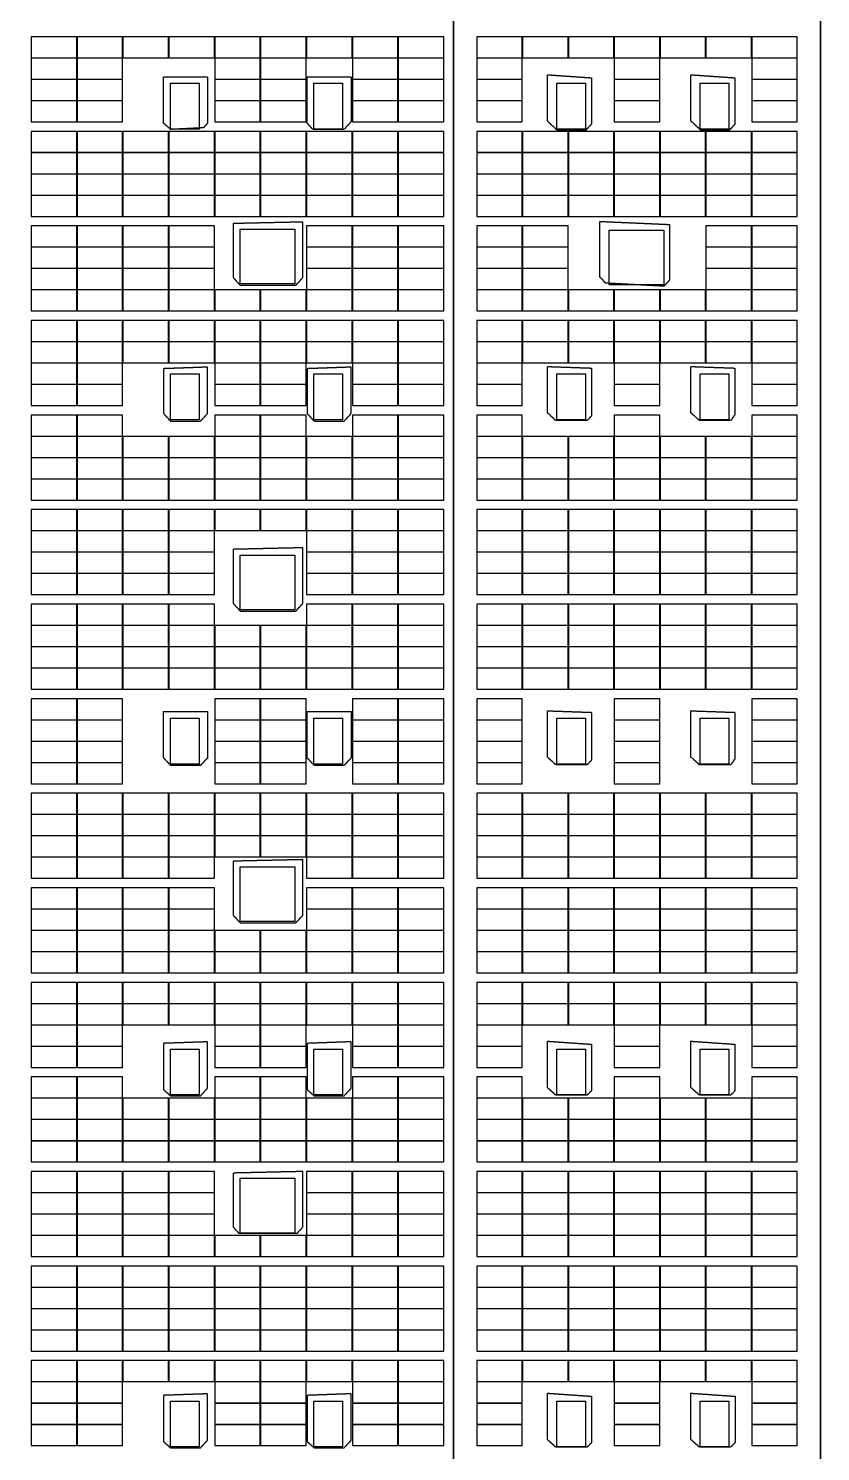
# Model space of a CAD drawing. Header units: metres. Extents: x -330863 to 383137, y -246038 to 314990.
# Drawn here: x -436 to 41006, y -101843 to -27439 of the extents above; entities that cross this region are included whole.
import ezdxf

# ---------------------------------------------------------------- set-up
doc = ezdxf.new("R2010")
doc.units = ezdxf.units.M
doc.linetypes.add('DASHED', pattern=[1.524, 1.27, -0.254])
doc.linetypes.add('HIDDEN', pattern=[0.375, 0.25, -0.125])
doc.layers.add('X消防车道', color=6, linetype='HIDDEN', lineweight=18)
for name, color, linetype in [('屋脊线', 7, 'ByLayer'), ('组件', 7, 'ByLayer'), ('阴影', 8, 'DASHED'), ('障碍物', 7, 'ByLayer')]:
    doc.layers.add(name, color=color, linetype=linetype)

# ---------------------------------------------------------------- blocks, each defined once
blk = doc.blocks.new('*U6')
at = {"layer": '屋脊线', "color": 30}
for p, q in [((21804, -129651, 8900), (21800, 145849, 8900)), ((41004, -129651, 10100), (41000, 145849, 10100))]:
    blk.add_line(p, q, dxfattribs=at)
at = {"flags": 1}
for tag in ['unit_id', 'unit_name']:
    blk.add_attdef(tag, (0, 0), '', height=2.5, dxfattribs=at)
blk = doc.blocks.new('*U198')
at = {"layer": '障碍物', "color": 1}
blk.add_polyline3d([(7000, -30301, 10), (8500, -30301, 10), (8500, -32701, 10), (7000, -32701, 10)], close=True, dxfattribs=at)
at = {"flags": 1}
for tag in ['height', 'shape']:
    blk.add_attdef(tag, (0, 0), '', height=2.5, dxfattribs=at)
blk = doc.blocks.new('*U199')
at = {"layer": '障碍物', "color": 1}
blk.add_polyline3d([(14500, -30301, 10), (16000, -30301, 10), (16000, -32701, 10), (14500, -32701, 10)], close=True, dxfattribs=at)
at = {"flags": 1}
for tag in ['height', 'shape']:
    blk.add_attdef(tag, (0, 0), '', height=2.5, dxfattribs=at)
blk = doc.blocks.new('*U202')
at = {"layer": '障碍物', "color": 1}
blk.add_polyline3d([(7000, -45501, 10), (8500, -45501, 10), (8500, -47901, 10), (7000, -47901, 10)], close=True, dxfattribs=at)
at = {"flags": 1}
for tag in ['height', 'shape']:
    blk.add_attdef(tag, (0, 0), '', height=2.5, dxfattribs=at)
blk = doc.blocks.new('*U203')
at = {"layer": '障碍物', "color": 1}
blk.add_polyline3d([(14500, -45501, 10), (16000, -45501, 10), (16000, -47901, 10), (14500, -47901, 10)], close=True, dxfattribs=at)
at = {"flags": 1}
for tag in ['height', 'shape']:
    blk.add_attdef(tag, (0, 0), '', height=2.5, dxfattribs=at)
blk = doc.blocks.new('*U206')
at = {"layer": '障碍物', "color": 1}
blk.add_polyline3d([(7000, -63501, 10), (8500, -63501, 10), (8500, -65901, 10), (7000, -65901, 10)], close=True, dxfattribs=at)
at = {"flags": 1}
for tag in ['height', 'shape']:
    blk.add_attdef(tag, (0, 0), '', height=2.5, dxfattribs=at)
blk = doc.blocks.new('*U207')
at = {"layer": '障碍物', "color": 1}
blk.add_polyline3d([(14500, -63501, 10), (16000, -63501, 10), (16000, -65901, 10), (14500, -65901, 10)], close=True, dxfattribs=at)
at = {"flags": 1}
for tag in ['height', 'shape']:
    blk.add_attdef(tag, (0, 0), '', height=2.5, dxfattribs=at)
blk = doc.blocks.new('*U210')
at = {"layer": '障碍物', "color": 1}
blk.add_polyline3d([(7000, -80801, 10), (8500, -80801, 10), (8500, -83201, 10), (7000, -83201, 10)], close=True, dxfattribs=at)
at = {"flags": 1}
for tag in ['height', 'shape']:
    blk.add_attdef(tag, (0, 0), '', height=2.5, dxfattribs=at)
blk = doc.blocks.new('*U211')
at = {"layer": '障碍物', "color": 1}
blk.add_polyline3d([(14500, -80801, 10), (16000, -80801, 10), (16000, -83201, 10), (14500, -83201, 10)], close=True, dxfattribs=at)
at = {"flags": 1}
for tag in ['height', 'shape']:
    blk.add_attdef(tag, (0, 0), '', height=2.5, dxfattribs=at)
blk = doc.blocks.new('*U214')
at = {"layer": '障碍物', "color": 1}
blk.add_polyline3d([(7000, -99201, 10), (8500, -99201, 10), (8500, -101601, 10), (7000, -101601, 10)], close=True, dxfattribs=at)
at = {"flags": 1}
for tag in ['height', 'shape']:
    blk.add_attdef(tag, (0, 0), '', height=2.5, dxfattribs=at)
blk = doc.blocks.new('*U215')
at = {"layer": '障碍物', "color": 1}
blk.add_polyline3d([(14500, -99201, 10), (16000, -99201, 10), (16000, -101601, 10), (14500, -101601, 10)], close=True, dxfattribs=at)
at = {"flags": 1}
for tag in ['height', 'shape']:
    blk.add_attdef(tag, (0, 0), '', height=2.5, dxfattribs=at)
blk = doc.blocks.new('*U239')
at = {"layer": '障碍物', "color": 1}
blk.add_polyline3d([(10640, -37928, 10), (13500, -37928, 10), (13500, -40789, 10), (10640, -40789, 10)], close=True, dxfattribs=at)
at = {"flags": 1}
for tag in ['height', 'shape']:
    blk.add_attdef(tag, (0, 0), '', height=2.5, dxfattribs=at)
blk = doc.blocks.new('*U240')
at = {"layer": '障碍物', "color": 1}
blk.add_polyline3d([(10640, -54978, 10), (13500, -54978, 10), (13500, -57839, 10), (10640, -57839, 10)], close=True, dxfattribs=at)
at = {"flags": 1}
for tag in ['height', 'shape']:
    blk.add_attdef(tag, (0, 0), '', height=2.5, dxfattribs=at)
blk = doc.blocks.new('*U241')
at = {"layer": '障碍物', "color": 1}
blk.add_polyline3d([(10640, -71268, 10), (13500, -71268, 10), (13500, -74129, 10), (10640, -74129, 10)], close=True, dxfattribs=at)
at = {"flags": 1}
for tag in ['height', 'shape']:
    blk.add_attdef(tag, (0, 0), '', height=2.5, dxfattribs=at)
blk = doc.blocks.new('*U242')
at = {"layer": '障碍物', "color": 1}
blk.add_polyline3d([(10640, -87558, 10), (13500, -87558, 10), (13500, -90419, 10), (10640, -90419, 10)], close=True, dxfattribs=at)
at = {"flags": 1}
for tag in ['height', 'shape']:
    blk.add_attdef(tag, (0, 0), '', height=2.5, dxfattribs=at)
blk = doc.blocks.new('*U266')
at = {"layer": '障碍物', "color": 1}
blk.add_polyline3d([(27200, -30301, 10), (28700, -30301, 10), (28700, -32701, 10), (27200, -32701, 10)], close=True, dxfattribs=at)
at = {"flags": 1}
for tag in ['height', 'shape']:
    blk.add_attdef(tag, (0, 0), '', height=2.5, dxfattribs=at)
blk = doc.blocks.new('*U267')
at = {"layer": '障碍物', "color": 1}
blk.add_polyline3d([(34700, -30301, 10), (36200, -30301, 10), (36200, -32701, 10), (34700, -32701, 10)], close=True, dxfattribs=at)
at = {"flags": 1}
for tag in ['height', 'shape']:
    blk.add_attdef(tag, (0, 0), '', height=2.5, dxfattribs=at)
blk = doc.blocks.new('*U268')
at = {"layer": '障碍物', "color": 1}
blk.add_polyline3d([(27200, -45501, 10), (28700, -45501, 10), (28700, -47901, 10), (27200, -47901, 10)], close=True, dxfattribs=at)
at = {"flags": 1}
for tag in ['height', 'shape']:
    blk.add_attdef(tag, (0, 0), '', height=2.5, dxfattribs=at)
blk = doc.blocks.new('*U269')
at = {"layer": '障碍物', "color": 1}
blk.add_polyline3d([(34700, -45501, 10), (36200, -45501, 10), (36200, -47901, 10), (34700, -47901, 10)], close=True, dxfattribs=at)
at = {"flags": 1}
for tag in ['height', 'shape']:
    blk.add_attdef(tag, (0, 0), '', height=2.5, dxfattribs=at)
blk = doc.blocks.new('*U270')
at = {"layer": '障碍物', "color": 1}
blk.add_polyline3d([(27200, -63501, 10), (28700, -63501, 10), (28700, -65901, 10), (27200, -65901, 10)], close=True, dxfattribs=at)
at = {"flags": 1}
for tag in ['height', 'shape']:
    blk.add_attdef(tag, (0, 0), '', height=2.5, dxfattribs=at)
blk = doc.blocks.new('*U271')
at = {"layer": '障碍物', "color": 1}
blk.add_polyline3d([(34700, -63501, 10), (36200, -63501, 10), (36200, -65901, 10), (34700, -65901, 10)], close=True, dxfattribs=at)
at = {"flags": 1}
for tag in ['height', 'shape']:
    blk.add_attdef(tag, (0, 0), '', height=2.5, dxfattribs=at)
blk = doc.blocks.new('*U272')
at = {"layer": '障碍物', "color": 1}
blk.add_polyline3d([(27200, -80801, 10), (28700, -80801, 10), (28700, -83201, 10), (27200, -83201, 10)], close=True, dxfattribs=at)
at = {"flags": 1}
for tag in ['height', 'shape']:
    blk.add_attdef(tag, (0, 0), '', height=2.5, dxfattribs=at)
blk = doc.blocks.new('*U273')
at = {"layer": '障碍物', "color": 1}
blk.add_polyline3d([(34700, -80801, 10), (36200, -80801, 10), (36200, -83201, 10), (34700, -83201, 10)], close=True, dxfattribs=at)
at = {"flags": 1}
for tag in ['height', 'shape']:
    blk.add_attdef(tag, (0, 0), '', height=2.5, dxfattribs=at)
blk = doc.blocks.new('*U274')
at = {"layer": '障碍物', "color": 1}
blk.add_polyline3d([(27200, -99201, 10), (28700, -99201, 10), (28700, -101601, 10), (27200, -101601, 10)], close=True, dxfattribs=at)
at = {"flags": 1}
for tag in ['height', 'shape']:
    blk.add_attdef(tag, (0, 0), '', height=2.5, dxfattribs=at)
blk = doc.blocks.new('*U275')
at = {"layer": '障碍物', "color": 1}
blk.add_polyline3d([(34700, -99201, 10), (36200, -99201, 10), (36200, -101601, 10), (34700, -101601, 10)], close=True, dxfattribs=at)
at = {"flags": 1}
for tag in ['height', 'shape']:
    blk.add_attdef(tag, (0, 0), '', height=2.5, dxfattribs=at)
blk = doc.blocks.new('*U284')
at = {"layer": '障碍物', "color": 1}
blk.add_polyline3d([(29939, -37981, 10), (32800, -37981, 10), (32800, -40842, 10), (29939, -40842, 10)], close=True, dxfattribs=at)
at = {"flags": 1}
for tag in ['height', 'shape']:
    blk.add_attdef(tag, (0, 0), '', height=2.5, dxfattribs=at)
blk = doc.blocks.new('*U17')
at = {"layer": '组件', "color": 0}
blk.add_polyline3d([(0, 0, 0), (0, -109.6, 0), (237.9, -109.6, 14.9), (237.9, 0, 14.9)], close=True, dxfattribs=at)
at = {"flags": 1}
for tag in ['mounting-hole-spacing1', 'mounting-hole-spacing2', 'module-material', 'vmpo', 'voco', 'silicon-material', 'panel-length', 'panel-width', 'panel-height', 'userid', 'theme', 'note', 'name', 'pmax', 'company-name', 'id', 'impo', 'isco']:
    blk.add_attdef(tag, (0, 0), '', height=2.5, dxfattribs=at)
blk = doc.blocks.new('*U15')
at = {"layer": '组件', "color": 0}
blk.add_polyline3d([(0, 0, 0), (0, 109.6, 0), (-238.1, 109.6, 12.6), (-238.1, 0, 12.6)], close=True, dxfattribs=at)
at = {"flags": 1}
for tag in ['mounting-hole-spacing1', 'mounting-hole-spacing2', 'module-material', 'vmpo', 'voco', 'silicon-material', 'panel-length', 'panel-width', 'panel-height', 'userid', 'theme', 'note', 'name', 'pmax', 'company-name', 'id', 'impo', 'isco']:
    blk.add_attdef(tag, (0, 0), '', height=2.5, dxfattribs=at)

msp = doc.modelspace()

# ---------------------------------------------------------------- hatches: boundary and pattern name
at = {"layer": 'X消防车道'}
h = msp.add_hatch(dxfattribs=at)
h.set_pattern_fill('DOTS', color=8, scale=1000, angle=-31.48784)
h.set_pattern_definition([(328.51216202, (-1970228605.7, -2547630934.4), (1506.0502845, 939.1527315), [0, -1587.5])])
h.paths.add_polyline_path([(-93210, -143670, 0.388696), (-80261, -155529), (-29868, -155529, 0.072993), (-27282, -155149), (-24813, -154408, -0.072993), (-22226, -154029), (83400, -154029, -0.414215), (92400, -163029), (92400, -173022), (96400, -173176), (96400, -163029, 0.41422), (83400, -150029), (-22813, -150029, 0.072993), (-25400, -150408), (-27869, -151149, -0.072993), (-30455, -151529), (-80261, -151529, -0.388698), (-89226, -143319), (-114667, 145381, -0.440198), (-105702, 155171), (86000, 155171, -0.414211), (95000, 146171, -0.141448), (97000, 153099, 0.25767), (86000, 159171), (-105702, 159171, 0.440196), (-118651, 145030)])

# ---------------------------------------------------------------- linework, layer by layer
at = {"layer": '屋脊线', "color": 30, "elevation": 8900}
msp.add_lwpolyline([(21800, 145849), (21804, -129651)], dxfattribs=at)
at = {"layer": '屋脊线', "color": 2, "elevation": 10100}
msp.add_lwpolyline([(41000, 145849), (41004, -129651)], dxfattribs=at)
at = {"layer": '阴影', "linetype": 'DASHED'}
for points in [[(6631, -29972, 9707), (8937, -29972, 9584), (8937, -32394, 9584), (8714, -32636, 9596), (7003, -32717, 9687), (6631, -32394, 9707), (6631, -29972, 9707)], [(14143, -29972, 9308), (16448, -29972, 9185), (16448, -32313, 9185), (16076, -32716, 9205), (14440, -32716, 9292), (14143, -32394, 9308), (14143, -29972, 9308)], [(26712, -29858, 9208), (29017, -30019, 9352), (29017, -32441, 9352), (28720, -32764, 9333), (27233, -32764, 9240), (26712, -32279, 9208), (26712, -29858, 9208)], [(34223, -29858, 9677), (36529, -30019, 9821), (36529, -32441, 9821), (36231, -32763, 9803), (34744, -32763, 9710), (34223, -32279, 9677), (34223, -29858, 9677)], [(10275, -37640, 9513), (10276, -40466, 9513), (10647, -40869, 9493), (13548, -40869, 9339), (13920, -40465, 9320), (13920, -37560, 9320), (10275, -37640, 9513)], [(29464, -37526, 9380), (33108, -37687, 9608), (33108, -40593, 9608), (32810, -40916, 9589), (29761, -40755, 9398), (29464, -40432, 9380), (29464, -37526, 9380)], [(6631, -45228, 9707), (6631, -47569, 9707), (7003, -47972, 9687), (8565, -47972, 9604), (8937, -47569, 9584), (8937, -45147, 9584), (6631, -45228, 9707)], [(14143, -45228, 9308), (14143, -47569, 9308), (14515, -47972, 9288), (16077, -47972, 9205), (16448, -47569, 9185), (16448, -45147, 9185), (14143, -45228, 9308)], [(26712, -45114, 9208), (29018, -45194, 9352), (29018, -47697, 9352), (28795, -47939, 9338), (27158, -47939, 9236), (26712, -47535, 9208), (26712, -45114, 9208)], [(34223, -45114, 9677), (36529, -45194, 9821), (36529, -47616, 9821), (36306, -47939, 9807), (34670, -47939, 9705), (34223, -47535, 9677), (34223, -45114, 9677)], [(10276, -54672, 9513), (10276, -57497, 9513), (10648, -57901, 9493), (13548, -57901, 9339), (13920, -57497, 9320), (13920, -54591, 9320), (10276, -54672, 9513)], [(6632, -63148, 9707), (8937, -63148, 9584), (8937, -65569, 9584), (8565, -65973, 9604), (7004, -65973, 9687), (6632, -65569, 9707), (6632, -63148, 9707)], [(14143, -63148, 9308), (16449, -63148, 9185), (16449, -65569, 9185), (16077, -65973, 9205), (14515, -65973, 9288), (14143, -65569, 9308), (14143, -63148, 9308)], [(26712, -63114, 9208), (29018, -63195, 9352), (29018, -65697, 9352), (28795, -65939, 9338), (27159, -65939, 9236), (26712, -65536, 9208), (26712, -63114, 9208)], [(34224, -63114, 9677), (36529, -63195, 9821), (36529, -65616, 9821), (36306, -65939, 9807), (34670, -65939, 9705), (34224, -65535, 9677), (34224, -63114, 9677)], [(10276, -70977, 9513), (10276, -73803, 9513), (10648, -74206, 9493), (13548, -74206, 9339), (13920, -73802, 9320), (13920, -70897, 9320), (10276, -70977, 9513)], [(6632, -80502, 9707), (6632, -82924, 9707), (7004, -83247, 9687), (8566, -83247, 9604), (8937, -82843, 9584), (8937, -80422, 9584), (6632, -80502, 9707)], [(14143, -80502, 9308), (14143, -82924, 9308), (14515, -83247, 9288), (16077, -83247, 9205), (16449, -82843, 9185), (16449, -80421, 9185), (14143, -80502, 9308)], [(26713, -80388, 9208), (29018, -80549, 9352), (29018, -82971, 9352), (28795, -83213, 9338), (27159, -83213, 9236), (26713, -82809, 9208), (26713, -80388, 9208)], [(34224, -80388, 9677), (36529, -80549, 9821), (36529, -82971, 9821), (36306, -83213, 9807), (34670, -83213, 9705), (34224, -82809, 9677), (34224, -80388, 9677)], [(10276, -87283, 9513), (10276, -90108, 9513), (10574, -90431, 9497), (13623, -90431, 9335), (13920, -90108, 9320), (13920, -87202, 9320), (10276, -87283, 9513)], [(6632, -98906, 9707), (6632, -101328, 9707), (7004, -101651, 9687), (8566, -101651, 9604), (8938, -101247, 9584), (8938, -98826, 9584), (6632, -98906, 9707)], [(14144, -98906, 9308), (14144, -101328, 9308), (14516, -101651, 9288), (16077, -101651, 9205), (16449, -101247, 9185), (16449, -98825, 9185), (14144, -98906, 9308)], [(26713, -98792, 9208), (29018, -98953, 9352), (29018, -101375, 9352), (28795, -101617, 9338), (27159, -101617, 9236), (26713, -101213, 9208), (26713, -98792, 9208)], [(34224, -98792, 9677), (36530, -98953, 9821), (36530, -101375, 9821), (36307, -101617, 9807), (34670, -101617, 9705), (34224, -101213, 9677), (34224, -98792, 9677)]]:
    msp.add_polyline3d(points, close=True, dxfattribs=at)
at = {"layer": '障碍物', "color": 4, "elevation": 10300}
for points in [[(7000, -30301), (8500, -30301), (8500, -32701), (7000, -32701)], [(14500, -30301), (16000, -30301), (16000, -32701), (14500, -32701)], [(27200, -30301), (28700, -30301), (28700, -32701), (27200, -32701)], [(34700, -30301), (36200, -30301), (36200, -32701), (34700, -32701)], [(7000, -45501), (8500, -45501), (8500, -47901), (7000, -47901)], [(14500, -45501), (16000, -45501), (16000, -47901), (14500, -47901)], [(27200, -45501), (28700, -45501), (28700, -47901), (27200, -47901)], [(34700, -45501), (36200, -45501), (36200, -47901), (34700, -47901)], [(7000, -63501), (8500, -63501), (8500, -65901), (7000, -65901)], [(14500, -63501), (16000, -63501), (16000, -65901), (14500, -65901)], [(27200, -63501), (28700, -63501), (28700, -65901), (27200, -65901)], [(34700, -63501), (36200, -63501), (36200, -65901), (34700, -65901)], [(7000, -80801), (8500, -80801), (8500, -83201), (7000, -83201)], [(14500, -80801), (16000, -80801), (16000, -83201), (14500, -83201)], [(27200, -80801), (28700, -80801), (28700, -83201), (27200, -83201)], [(34700, -80801), (36200, -80801), (36200, -83201), (34700, -83201)], [(7000, -99201), (8500, -99201), (8500, -101601), (7000, -101601)], [(14500, -99201), (16000, -99201), (16000, -101601), (14500, -101601)], [(27200, -99201), (28700, -99201), (28700, -101601), (27200, -101601)], [(34700, -99201), (36200, -99201), (36200, -101601), (34700, -101601)]]:
    msp.add_lwpolyline(points, close=True, dxfattribs=at)
at = {"layer": '障碍物', "elevation": 10300}
for points in [[(10640, -37928), (13500, -37928), (13500, -40789), (10640, -40789)], [(29939, -37981), (32800, -37981), (32800, -40842), (29939, -40842)], [(10640, -54978), (13500, -54978), (13500, -57839), (10640, -57839)], [(10640, -71268), (13500, -71268), (13500, -74129), (10640, -74129)], [(10640, -87558), (13500, -87558), (13500, -90419), (10640, -90419)]]:
    msp.add_lwpolyline(points, close=True, dxfattribs=at)

# ---------------------------------------------------------------- block references
at = {"layer": '屋脊线'}
msp.add_blockref('*U6', (0, 0), dxfattribs=at)
at = {"layer": '组件', "color": 5, "xscale": 10, "yscale": 10, "zscale": 10}
for name, p in [('*U15', (2090, -28971, 10047)), ('*U15', (4491, -28971, 9919)), ('*U15', (6891, -28971, 9792)), ('*U15', (9292, -28971, 9664)), ('*U15', (11693, -28971, 9537)), ('*U15', (14093, -28971, 9409)), ('*U15', (16494, -28971, 9282)), ('*U15', (18895, -28971, 9154)), ('*U15', (21295, -28971, 9027)), ('*U17', (23015, -27875, 9076)), ('*U17', (25414, -27875, 9226)), ('*U17', (27813, -27875, 9376)), ('*U17', (30213, -27875, 9526)), ('*U17', (32612, -27875, 9676)), ('*U17', (35011, -27875, 9826)), ('*U17', (37411, -27875, 9975)), ('*U15', (2090, -30087, 10047)), ('*U15', (4491, -30087, 9919)), ('*U15', (11693, -30087, 9537)), ('*U15', (14093, -30087, 9409)), ('*U15', (18895, -30087, 9154)), ('*U15', (21295, -30087, 9027)), ('*U17', (23015, -28991, 9076)), ('*U17', (30213, -28991, 9526)), ('*U17', (37411, -28991, 9975)), ('*U15', (2090, -31203, 10047)), ('*U15', (4491, -31203, 9919)), ('*U15', (11693, -31203, 9537)), ('*U15', (14093, -31203, 9409)), ('*U15', (18895, -31203, 9154)), ('*U15', (21295, -31203, 9027)), ('*U17', (23015, -30107, 9076)), ('*U17', (30213, -30107, 9526)), ('*U17', (37411, -30107, 9975)), ('*U15', (2090, -32319, 10047)), ('*U15', (4491, -32319, 9919)), ('*U15', (11693, -32319, 9537)), ('*U15', (14093, -32319, 9409)), ('*U15', (18895, -32319, 9154)), ('*U15', (21295, -32319, 9027)), ('*U17', (23015, -31223, 9076)), ('*U17', (30213, -31223, 9526)), ('*U17', (37411, -31223, 9975)), ('*U15', (2090, -33915, 10047)), ('*U15', (4491, -33915, 9919)), ('*U15', (6891, -33915, 9792)), ('*U15', (9292, -33915, 9664)), ('*U15', (11693, -33915, 9537)), ('*U15', (14093, -33915, 9409)), ('*U15', (16494, -33915, 9282)), ('*U15', (18895, -33915, 9154)), ('*U15', (21295, -33915, 9027)), ('*U17', (23015, -32819, 9076)), ('*U17', (25414, -32819, 9226)), ('*U17', (27813, -32819, 9376)), ('*U17', (30213, -32819, 9526)), ('*U17', (32612, -32819, 9676)), ('*U17', (35011, -32819, 9826)), ('*U17', (37411, -32819, 9975)), ('*U15', (2090, -35031, 10047)), ('*U15', (4491, -35031, 9919)), ('*U15', (6891, -35031, 9792)), ('*U15', (9292, -35031, 9664)), ('*U15', (11693, -35031, 9537)), ('*U15', (14093, -35031, 9409)), ('*U15', (16494, -35031, 9282)), ('*U15', (18895, -35031, 9154)), ('*U15', (21295, -35031, 9027)), ('*U17', (23015, -33935, 9076)), ('*U17', (25414, -33935, 9226)), ('*U17', (27813, -33935, 9376)), ('*U17', (30213, -33935, 9526)), ('*U17', (32612, -33935, 9676)), ('*U17', (35011, -33935, 9826)), ('*U17', (37411, -33935, 9975)), ('*U15', (2090, -36147, 10047)), ('*U15', (4491, -36147, 9919)), ('*U15', (6891, -36147, 9792)), ('*U15', (9292, -36147, 9664)), ('*U15', (11693, -36147, 9537)), ('*U15', (14093, -36147, 9409)), ('*U15', (16494, -36147, 9282)), ('*U15', (18895, -36147, 9154)), ('*U15', (21295, -36147, 9027)), ('*U17', (23015, -35051, 9076)), ('*U17', (25414, -35051, 9226)), ('*U17', (27813, -35051, 9376)), ('*U17', (30213, -35051, 9526)), ('*U17', (32612, -35051, 9676)), ('*U17', (35011, -35051, 9826)), ('*U17', (37411, -35051, 9975)), ('*U15', (2090, -37263, 10047)), ('*U15', (4491, -37263, 9919)), ('*U15', (6891, -37263, 9792)), ('*U15', (9292, -37263, 9664)), ('*U15', (11693, -37263, 9537)), ('*U15', (14093, -37263, 9409)), ('*U15', (16494, -37263, 9282)), ('*U15', (18895, -37263, 9154)), ('*U15', (21295, -37263, 9027)), ('*U17', (23015, -36167, 9076)), ('*U17', (25414, -36167, 9226)), ('*U17', (27813, -36167, 9376)), ('*U17', (30213, -36167, 9526)), ('*U17', (32612, -36167, 9676)), ('*U17', (35011, -36167, 9826)), ('*U17', (37411, -36167, 9975)), ('*U15', (2090, -38859, 10047)), ('*U15', (4491, -38859, 9919)), ('*U15', (6891, -38859, 9792)), ('*U15', (9292, -38859, 9664)), ('*U15', (16494, -38859, 9282)), ('*U15', (18895, -38859, 9154)), ('*U15', (21295, -38859, 9027)), ('*U17', (23015, -37763, 9076)), ('*U17', (25414, -37763, 9226)), ('*U17', (35011, -37763, 9826)), ('*U17', (37411, -37763, 9975)), ('*U15', (2090, -39975, 10047)), ('*U15', (4491, -39975, 9919)), ('*U15', (6891, -39975, 9792)), ('*U15', (9292, -39975, 9664)), ('*U15', (16494, -39975, 9282)), ('*U15', (18895, -39975, 9154)), ('*U15', (21295, -39975, 9027)), ('*U17', (23015, -38879, 9076)), ('*U17', (25414, -38879, 9226)), ('*U17', (35011, -38879, 9826)), ('*U17', (37411, -38879, 9975)), ('*U15', (2090, -41091, 10047)), ('*U15', (4491, -41091, 9919)), ('*U15', (6891, -41091, 9792)), ('*U15', (9292, -41091, 9664)), ('*U15', (16494, -41091, 9282)), ('*U15', (18895, -41091, 9154)), ('*U15', (21295, -41091, 9027)), ('*U17', (23015, -39995, 9076)), ('*U17', (25414, -39995, 9226)), ('*U17', (35011, -39995, 9826)), ('*U17', (37411, -39995, 9975)), ('*U15', (2090, -42207, 10047)), ('*U15', (4491, -42207, 9919)), ('*U15', (6891, -42207, 9792)), ('*U15', (9292, -42207, 9664)), ('*U15', (11693, -42207, 9537)), ('*U15', (14093, -42207, 9409)), ('*U15', (16494, -42207, 9282)), ('*U15', (18895, -42207, 9154)), ('*U15', (21295, -42207, 9027)), ('*U17', (23015, -41111, 9076)), ('*U17', (25414, -41111, 9226)), ('*U17', (27813, -41111, 9376)), ('*U17', (30213, -41111, 9526)), ('*U17', (32612, -41111, 9676)), ('*U17', (35011, -41111, 9826)), ('*U17', (37411, -41111, 9975)), ('*U15', (2090, -43803, 10047)), ('*U15', (4491, -43803, 9919)), ('*U15', (6891, -43803, 9792)), ('*U15', (9292, -43803, 9664)), ('*U15', (11693, -43803, 9537)), ('*U15', (14093, -43803, 9409)), ('*U15', (16494, -43803, 9282)), ('*U15', (18895, -43803, 9154)), ('*U15', (21295, -43803, 9027)), ('*U17', (23015, -42707, 9076)), ('*U17', (25414, -42707, 9226)), ('*U17', (27813, -42707, 9376)), ('*U17', (30213, -42707, 9526)), ('*U17', (32612, -42707, 9676)), ('*U17', (35011, -42707, 9826)), ('*U17', (37411, -42707, 9975)), ('*U15', (2090, -44919, 10047)), ('*U15', (4491, -44919, 9919)), ('*U15', (6891, -44919, 9792)), ('*U15', (9292, -44919, 9664)), ('*U15', (11693, -44919, 9537)), ('*U15', (14093, -44919, 9409)), ('*U15', (16494, -44919, 9282)), ('*U15', (18895, -44919, 9154)), ('*U15', (21295, -44919, 9027)), ('*U17', (23015, -43823, 9076)), ('*U17', (25414, -43823, 9226)), ('*U17', (27813, -43823, 9376)), ('*U17', (30213, -43823, 9526)), ('*U17', (32612, -43823, 9676)), ('*U17', (35011, -43823, 9826)), ('*U17', (37411, -43823, 9975)), ('*U15', (2090, -46035, 10047)), ('*U15', (4491, -46035, 9919)), ('*U15', (11693, -46035, 9537)), ('*U15', (14093, -46035, 9409)), ('*U15', (18895, -46035, 9154)), ('*U15', (21295, -46035, 9027)), ('*U17', (23015, -44939, 9076)), ('*U17', (30213, -44939, 9526)), ('*U17', (37411, -44939, 9975)), ('*U15', (2090, -47151, 10047)), ('*U15', (4491, -47151, 9919)), ('*U15', (11693, -47151, 9537)), ('*U15', (14093, -47151, 9409)), ('*U15', (18895, -47151, 9154)), ('*U15', (21295, -47151, 9027)), ('*U17', (23015, -46055, 9076)), ('*U17', (30213, -46055, 9526)), ('*U17', (37411, -46055, 9975)), ('*U15', (2090, -48747, 10047)), ('*U15', (4491, -48747, 9919)), ('*U15', (11693, -48747, 9537)), ('*U15', (14093, -48747, 9409)), ('*U15', (18895, -48747, 9154)), ('*U15', (21295, -48747, 9027)), ('*U17', (23015, -47651, 9076)), ('*U17', (30213, -47651, 9526)), ('*U17', (37411, -47651, 9975)), ('*U15', (2090, -49863, 10047)), ('*U15', (4491, -49863, 9919)), ('*U15', (6891, -49863, 9792)), ('*U15', (9292, -49863, 9664)), ('*U15', (11693, -49863, 9537)), ('*U15', (14093, -49863, 9409)), ('*U15', (16494, -49863, 9282)), ('*U15', (18895, -49863, 9154)), ('*U15', (21295, -49863, 9027)), ('*U17', (23015, -48767, 9076)), ('*U17', (25414, -48767, 9226)), ('*U17', (27813, -48767, 9376)), ('*U17', (30213, -48767, 9526)), ('*U17', (32612, -48767, 9676)), ('*U17', (35011, -48767, 9826)), ('*U17', (37411, -48767, 9975)), ('*U15', (2090, -50979, 10047)), ('*U15', (4491, -50979, 9919)), ('*U15', (6891, -50979, 9792)), ('*U15', (9292, -50979, 9664)), ('*U15', (11693, -50979, 9537)), ('*U15', (14093, -50979, 9409)), ('*U15', (16494, -50979, 9282)), ('*U15', (18895, -50979, 9154)), ('*U15', (21295, -50979, 9027)), ('*U17', (23015, -49883, 9076)), ('*U17', (25414, -49883, 9226)), ('*U17', (27813, -49883, 9376)), ('*U17', (30213, -49883, 9526)), ('*U17', (32612, -49883, 9676)), ('*U17', (35011, -49883, 9826)), ('*U17', (37411, -49883, 9975)), ('*U15', (2090, -52095, 10047)), ('*U15', (4491, -52095, 9919)), ('*U15', (6891, -52095, 9792)), ('*U15', (9292, -52095, 9664)), ('*U15', (11693, -52095, 9537)), ('*U15', (14093, -52095, 9409)), ('*U15', (16494, -52095, 9282)), ('*U15', (18895, -52095, 9154)), ('*U15', (21295, -52095, 9027)), ('*U17', (23015, -50999, 9076)), ('*U17', (25414, -50999, 9226)), ('*U17', (27813, -50999, 9376)), ('*U17', (30213, -50999, 9526)), ('*U17', (32612, -50999, 9676)), ('*U17', (35011, -50999, 9826)), ('*U17', (37411, -50999, 9975)), ('*U15', (2090, -53691, 10047)), ('*U15', (4491, -53691, 9919)), ('*U15', (6891, -53691, 9792)), ('*U15', (9292, -53691, 9664)), ('*U15', (11693, -53691, 9537)), ('*U15', (14093, -53691, 9409)), ('*U15', (16494, -53691, 9282)), ('*U15', (18895, -53691, 9154)), ('*U15', (21295, -53691, 9027)), ('*U17', (23015, -52595, 9076)), ('*U17', (25414, -52595, 9226)), ('*U17', (27813, -52595, 9376)), ('*U17', (30213, -52595, 9526)), ('*U17', (32612, -52595, 9676)), ('*U17', (35011, -52595, 9826)), ('*U17', (37411, -52595, 9975)), ('*U15', (2090, -54807, 10047)), ('*U15', (4491, -54807, 9919)), ('*U15', (6891, -54807, 9792)), ('*U15', (9292, -54807, 9664)), ('*U15', (16494, -54807, 9282)), ('*U15', (18895, -54807, 9154)), ('*U15', (21295, -54807, 9027)), ('*U17', (23015, -53711, 9076)), ('*U17', (25414, -53711, 9226)), ('*U17', (27813, -53711, 9376)), ('*U17', (30213, -53711, 9526)), ('*U17', (32612, -53711, 9676)), ('*U17', (35011, -53711, 9826)), ('*U17', (37411, -53711, 9975)), ('*U15', (2090, -55923, 10047)), ('*U15', (4491, -55923, 9919)), ('*U15', (6891, -55923, 9792)), ('*U15', (9292, -55923, 9664)), ('*U15', (16494, -55923, 9282)), ('*U15', (18895, -55923, 9154)), ('*U15', (21295, -55923, 9027)), ('*U17', (23015, -54827, 9076)), ('*U17', (25414, -54827, 9226)), ('*U17', (27813, -54827, 9376)), ('*U17', (30213, -54827, 9526)), ('*U17', (32612, -54827, 9676)), ('*U17', (35011, -54827, 9826)), ('*U17', (37411, -54827, 9975)), ('*U15', (2090, -57039, 10047)), ('*U15', (4491, -57039, 9919)), ('*U15', (6891, -57039, 9792)), ('*U15', (9292, -57039, 9664)), ('*U15', (16494, -57039, 9282)), ('*U15', (18895, -57039, 9154)), ('*U15', (21295, -57039, 9027)), ('*U17', (23015, -55943, 9076)), ('*U17', (25414, -55943, 9226)), ('*U17', (27813, -55943, 9376)), ('*U17', (30213, -55943, 9526)), ('*U17', (32612, -55943, 9676)), ('*U17', (35011, -55943, 9826)), ('*U17', (37411, -55943, 9975)), ('*U15', (2090, -58635, 10047)), ('*U15', (4491, -58635, 9919)), ('*U15', (6891, -58635, 9792)), ('*U15', (9292, -58635, 9664)), ('*U15', (16494, -58635, 9282)), ('*U15', (18895, -58635, 9154)), ('*U15', (21295, -58635, 9027)), ('*U17', (23015, -57539, 9076)), ('*U17', (25414, -57539, 9226)), ('*U17', (27813, -57539, 9376)), ('*U17', (30213, -57539, 9526)), ('*U17', (32612, -57539, 9676)), ('*U17', (35011, -57539, 9825)), ('*U17', (37411, -57539, 9975)), ('*U15', (2090, -59751, 10047)), ('*U15', (4491, -59751, 9919)), ('*U15', (6891, -59751, 9792)), ('*U15', (9292, -59751, 9664)), ('*U15', (11693, -59751, 9537)), ('*U15', (14093, -59751, 9409)), ('*U15', (16494, -59751, 9282)), ('*U15', (18895, -59751, 9154)), ('*U15', (21295, -59751, 9027)), ('*U17', (23015, -58655, 9076)), ('*U17', (25414, -58655, 9226)), ('*U17', (27813, -58655, 9376)), ('*U17', (30213, -58655, 9526)), ('*U17', (32612, -58655, 9676)), ('*U17', (35011, -58655, 9825)), ('*U17', (37411, -58655, 9975)), ('*U15', (2090, -60867, 10047)), ('*U15', (4491, -60867, 9919)), ('*U15', (6891, -60867, 9792)), ('*U15', (9292, -60867, 9664)), ('*U15', (11693, -60867, 9537)), ('*U15', (14093, -60867, 9409)), ('*U15', (16494, -60867, 9282)), ('*U15', (18895, -60867, 9154)), ('*U15', (21295, -60867, 9027)), ('*U17', (23015, -59771, 9076)), ('*U17', (25414, -59771, 9226)), ('*U17', (27813, -59771, 9376)), ('*U17', (30213, -59771, 9526)), ('*U17', (32612, -59771, 9676)), ('*U17', (35011, -59771, 9825)), ('*U17', (37411, -59771, 9975)), ('*U15', (2090, -61983, 10047)), ('*U15', (4491, -61983, 9919)), ('*U15', (6891, -61983, 9792)), ('*U15', (9292, -61983, 9664)), ('*U15', (11693, -61983, 9537)), ('*U15', (14093, -61983, 9409)), ('*U15', (16494, -61983, 9282)), ('*U15', (18895, -61983, 9154)), ('*U15', (21295, -61983, 9027)), ('*U17', (23015, -60887, 9076)), ('*U17', (25414, -60887, 9226)), ('*U17', (27813, -60887, 9376)), ('*U17', (30213, -60887, 9526)), ('*U17', (32612, -60887, 9676)), ('*U17', (35011, -60887, 9825)), ('*U17', (37411, -60887, 9975)), ('*U15', (2090, -63579, 10047)), ('*U15', (4491, -63579, 9919)), ('*U15', (11693, -63579, 9537)), ('*U15', (14093, -63579, 9409)), ('*U15', (18895, -63579, 9154)), ('*U15', (21295, -63579, 9027)), ('*U17', (23015, -62483, 9076)), ('*U17', (30213, -62483, 9526)), ('*U17', (37411, -62483, 9975)), ('*U15', (2090, -64695, 10047)), ('*U15', (4491, -64695, 9919)), ('*U15', (11693, -64695, 9537)), ('*U15', (14093, -64695, 9409)), ('*U15', (18895, -64695, 9154)), ('*U15', (21295, -64695, 9027)), ('*U17', (23015, -63599, 9076)), ('*U17', (30213, -63599, 9526)), ('*U17', (37411, -63599, 9975)), ('*U15', (2090, -65811, 10047)), ('*U15', (4491, -65811, 9919)), ('*U15', (11693, -65811, 9537)), ('*U15', (14093, -65811, 9409)), ('*U15', (18895, -65811, 9154)), ('*U15', (21295, -65811, 9027)), ('*U17', (23015, -64715, 9076)), ('*U17', (30213, -64715, 9526)), ('*U17', (37411, -64715, 9975)), ('*U15', (2090, -66927, 10047)), ('*U15', (4491, -66927, 9919)), ('*U15', (11693, -66927, 9537)), ('*U15', (14093, -66927, 9409)), ('*U15', (18895, -66927, 9154)), ('*U15', (21295, -66927, 9027)), ('*U17', (23015, -65831, 9076)), ('*U17', (30213, -65831, 9526)), ('*U17', (37411, -65831, 9975)), ('*U15', (2090, -68523, 10047)), ('*U15', (4491, -68523, 9919)), ('*U15', (6891, -68523, 9792)), ('*U15', (9292, -68523, 9664)), ('*U15', (11693, -68523, 9537)), ('*U15', (14093, -68523, 9409)), ('*U15', (16494, -68523, 9282)), ('*U15', (18895, -68523, 9154)), ('*U15', (21295, -68523, 9027)), ('*U17', (23015, -67427, 9076)), ('*U17', (25414, -67427, 9226)), ('*U17', (27813, -67427, 9376)), ('*U17', (30213, -67427, 9526)), ('*U17', (32612, -67427, 9676)), ('*U17', (35011, -67427, 9825)), ('*U17', (37411, -67427, 9975)), ('*U15', (2090, -69639, 10047)), ('*U15', (4491, -69639, 9919)), ('*U15', (6891, -69639, 9792)), ('*U15', (9292, -69639, 9664)), ('*U15', (11693, -69639, 9537)), ('*U15', (14093, -69639, 9409)), ('*U15', (16494, -69639, 9282)), ('*U15', (18895, -69639, 9154)), ('*U15', (21295, -69639, 9027)), ('*U17', (23015, -68543, 9076)), ('*U17', (25414, -68543, 9226)), ('*U17', (27813, -68543, 9376)), ('*U17', (30213, -68543, 9526)), ('*U17', (32612, -68543, 9676)), ('*U17', (35011, -68543, 9825)), ('*U17', (37411, -68543, 9975)), ('*U15', (2090, -70755, 10047)), ('*U15', (4491, -70755, 9919)), ('*U15', (6891, -70755, 9792)), ('*U15', (9292, -70755, 9664)), ('*U15', (11693, -70755, 9537)), ('*U15', (14093, -70755, 9409)), ('*U15', (16494, -70755, 9282)), ('*U15', (18895, -70755, 9154)), ('*U15', (21295, -70755, 9027)), ('*U17', (23015, -69659, 9076)), ('*U17', (25414, -69659, 9226)), ('*U17', (27813, -69659, 9376)), ('*U17', (30213, -69659, 9526)), ('*U17', (32612, -69659, 9676)), ('*U17', (35011, -69659, 9825)), ('*U17', (37411, -69659, 9975)), ('*U15', (2090, -71871, 10047)), ('*U15', (4491, -71871, 9919)), ('*U15', (6891, -71871, 9792)), ('*U15', (9292, -71871, 9664)), ('*U15', (16494, -71871, 9282)), ('*U15', (18895, -71871, 9154)), ('*U15', (21295, -71871, 9027)), ('*U17', (23015, -70775, 9076)), ('*U17', (25414, -70775, 9226)), ('*U17', (27813, -70775, 9376)), ('*U17', (30213, -70775, 9526)), ('*U17', (32612, -70775, 9676)), ('*U17', (35011, -70775, 9825)), ('*U17', (37411, -70775, 9975)), ('*U15', (2090, -73467, 10047)), ('*U15', (4491, -73467, 9919)), ('*U15', (6891, -73467, 9792)), ('*U15', (9292, -73467, 9664)), ('*U15', (16494, -73467, 9282)), ('*U15', (18895, -73467, 9154)), ('*U15', (21295, -73467, 9027)), ('*U17', (23015, -72371, 9076)), ('*U17', (25414, -72371, 9226)), ('*U17', (27813, -72371, 9376)), ('*U17', (30213, -72371, 9526)), ('*U17', (32612, -72371, 9676)), ('*U17', (35011, -72371, 9825)), ('*U17', (37411, -72371, 9975)), ('*U15', (2090, -74583, 10047)), ('*U15', (4491, -74583, 9919)), ('*U15', (6891, -74583, 9792)), ('*U15', (9292, -74583, 9664)), ('*U15', (16494, -74583, 9282)), ('*U15', (18895, -74583, 9154)), ('*U15', (21295, -74583, 9027)), ('*U17', (23015, -73487, 9076)), ('*U17', (25414, -73487, 9226)), ('*U17', (27813, -73487, 9376)), ('*U17', (30213, -73487, 9526)), ('*U17', (32612, -73487, 9676)), ('*U17', (35011, -73487, 9825)), ('*U17', (37411, -73487, 9975)), ('*U15', (2090, -75699, 10047)), ('*U15', (4491, -75699, 9919)), ('*U15', (6891, -75699, 9792)), ('*U15', (9292, -75699, 9664)), ('*U15', (11693, -75699, 9537)), ('*U15', (14093, -75699, 9409)), ('*U15', (16494, -75699, 9282)), ('*U15', (18895, -75699, 9154)), ('*U15', (21295, -75699, 9027)), ('*U17', (23015, -74603, 9076)), ('*U17', (25414, -74603, 9226)), ('*U17', (27813, -74603, 9376)), ('*U17', (30213, -74603, 9526)), ('*U17', (32612, -74603, 9676)), ('*U17', (35011, -74603, 9825)), ('*U17', (37411, -74603, 9975)), ('*U15', (2090, -76815, 10047)), ('*U15', (4491, -76815, 9919)), ('*U15', (6891, -76815, 9792)), ('*U15', (9292, -76815, 9664)), ('*U15', (11693, -76815, 9537)), ('*U15', (14093, -76815, 9409)), ('*U15', (16494, -76815, 9282)), ('*U15', (18895, -76815, 9154)), ('*U15', (21295, -76815, 9027)), ('*U17', (23015, -75719, 9076)), ('*U17', (25414, -75719, 9226)), ('*U17', (27813, -75719, 9376)), ('*U17', (30213, -75719, 9526)), ('*U17', (32612, -75719, 9676)), ('*U17', (35011, -75719, 9825)), ('*U17', (37411, -75719, 9975)), ('*U15', (2090, -78411, 10047)), ('*U15', (4491, -78411, 9919)), ('*U15', (6891, -78411, 9792)), ('*U15', (9292, -78411, 9664)), ('*U15', (11693, -78411, 9537)), ('*U15', (14093, -78411, 9409)), ('*U15', (16494, -78411, 9282)), ('*U15', (18895, -78411, 9154)), ('*U15', (21295, -78411, 9027)), ('*U17', (23015, -77315, 9076)), ('*U17', (25414, -77315, 9226)), ('*U17', (27813, -77315, 9376)), ('*U17', (30213, -77315, 9526)), ('*U17', (32612, -77315, 9676)), ('*U17', (35011, -77315, 9825)), ('*U17', (37411, -77315, 9975)), ('*U15', (2090, -79527, 10047)), ('*U15', (4491, -79527, 9919)), ('*U15', (6891, -79527, 9792)), ('*U15', (9292, -79527, 9664)), ('*U15', (11693, -79527, 9537)), ('*U15', (14093, -79527, 9409)), ('*U15', (16494, -79527, 9282)), ('*U15', (18895, -79527, 9154)), ('*U15', (21295, -79527, 9027)), ('*U17', (23015, -78431, 9076)), ('*U17', (25414, -78431, 9226)), ('*U17', (27813, -78431, 9376)), ('*U17', (30213, -78431, 9526)), ('*U17', (32612, -78431, 9676)), ('*U17', (35011, -78431, 9825)), ('*U17', (37411, -78431, 9975)), ('*U15', (2090, -80643, 10047)), ('*U15', (4491, -80643, 9919)), ('*U15', (11693, -80643, 9537)), ('*U15', (14093, -80643, 9409)), ('*U15', (18895, -80643, 9154)), ('*U15', (21295, -80643, 9027)), ('*U17', (23015, -79547, 9076)), ('*U17', (30213, -79547, 9526)), ('*U17', (37411, -79547, 9975)), ('*U15', (2090, -81759, 10047)), ('*U15', (4491, -81759, 9919)), ('*U15', (11693, -81759, 9537)), ('*U15', (14093, -81759, 9409)), ('*U15', (18895, -81759, 9154)), ('*U15', (21295, -81759, 9027)), ('*U17', (23015, -80663, 9076)), ('*U17', (30213, -80663, 9526)), ('*U17', (37411, -80663, 9975)), ('*U15', (2090, -83355, 10047)), ('*U15', (4491, -83355, 9919)), ('*U15', (11693, -83355, 9537)), ('*U15', (14093, -83355, 9409)), ('*U15', (18895, -83355, 9154)), ('*U15', (21295, -83355, 9027)), ('*U17', (23015, -82259, 9076)), ('*U17', (30213, -82259, 9526)), ('*U17', (37411, -82259, 9975)), ('*U15', (2090, -84471, 10047)), ('*U15', (4491, -84471, 9919)), ('*U15', (6891, -84471, 9792)), ('*U15', (9292, -84471, 9664)), ('*U15', (11693, -84471, 9537)), ('*U15', (14093, -84471, 9409)), ('*U15', (16494, -84471, 9282)), ('*U15', (18895, -84471, 9154)), ('*U15', (21295, -84471, 9027)), ('*U17', (23015, -83375, 9076)), ('*U17', (25414, -83375, 9226)), ('*U17', (27813, -83375, 9376)), ('*U17', (30213, -83375, 9526)), ('*U17', (32612, -83375, 9676)), ('*U17', (35011, -83375, 9825)), ('*U17', (37411, -83375, 9975)), ('*U15', (2090, -85587, 10047)), ('*U15', (4491, -85587, 9919)), ('*U15', (6891, -85587, 9792)), ('*U15', (9292, -85587, 9664)), ('*U15', (11693, -85587, 9537)), ('*U15', (14093, -85587, 9409)), ('*U15', (16494, -85587, 9282)), ('*U15', (18895, -85587, 9154)), ('*U15', (21295, -85587, 9027)), ('*U17', (23015, -84491, 9076)), ('*U17', (25414, -84491, 9226)), ('*U17', (27813, -84491, 9376)), ('*U17', (30213, -84491, 9526)), ('*U17', (32612, -84491, 9676)), ('*U17', (35011, -84491, 9825)), ('*U17', (37411, -84491, 9975)), ('*U15', (2090, -86703, 10047)), ('*U15', (4491, -86703, 9919)), ('*U15', (6891, -86703, 9792)), ('*U15', (9292, -86703, 9664)), ('*U15', (11693, -86703, 9537)), ('*U15', (14093, -86703, 9409)), ('*U15', (16494, -86703, 9282)), ('*U15', (18895, -86703, 9154)), ('*U15', (21295, -86703, 9027)), ('*U17', (23015, -85607, 9076)), ('*U17', (25414, -85607, 9226)), ('*U17', (27813, -85607, 9376)), ('*U17', (30213, -85607, 9526)), ('*U17', (32612, -85607, 9676)), ('*U17', (35011, -85607, 9825)), ('*U17', (37411, -85607, 9975)), ('*U15', (2090, -88299, 10047)), ('*U15', (4491, -88299, 9919)), ('*U15', (6891, -88299, 9792)), ('*U15', (9292, -88299, 9664)), ('*U15', (16494, -88299, 9282)), ('*U15', (18895, -88299, 9154)), ('*U15', (21295, -88299, 9027)), ('*U17', (23015, -87203, 9076)), ('*U17', (25414, -87203, 9226)), ('*U17', (27813, -87203, 9376)), ('*U17', (30213, -87203, 9526)), ('*U17', (32612, -87203, 9676)), ('*U17', (35011, -87203, 9825)), ('*U17', (37411, -87203, 9975)), ('*U15', (2090, -89415, 10047)), ('*U15', (4491, -89415, 9919)), ('*U15', (6891, -89415, 9792)), ('*U15', (9292, -89415, 9664)), ('*U15', (16494, -89415, 9282)), ('*U15', (18895, -89415, 9154)), ('*U15', (21295, -89415, 9027)), ('*U17', (23015, -88319, 9076)), ('*U17', (25414, -88319, 9226)), ('*U17', (27813, -88319, 9376)), ('*U17', (30213, -88319, 9526)), ('*U17', (32612, -88319, 9676)), ('*U17', (35011, -88319, 9825)), ('*U17', (37411, -88319, 9975)), ('*U15', (2090, -90531, 10047)), ('*U15', (4491, -90531, 9919)), ('*U15', (6891, -90531, 9792)), ('*U15', (9292, -90531, 9664)), ('*U15', (16494, -90531, 9282)), ('*U15', (18895, -90531, 9154)), ('*U15', (21295, -90531, 9027)), ('*U17', (23015, -89435, 9076)), ('*U17', (25414, -89435, 9226)), ('*U17', (27813, -89435, 9376)), ('*U17', (30213, -89435, 9526)), ('*U17', (32612, -89435, 9676)), ('*U17', (35011, -89435, 9825)), ('*U17', (37411, -89435, 9975)), ('*U15', (2090, -91647, 10047)), ('*U15', (4491, -91647, 9919)), ('*U15', (6891, -91647, 9792)), ('*U15', (9292, -91647, 9664)), ('*U15', (11693, -91647, 9537)), ('*U15', (14093, -91647, 9409)), ('*U15', (16494, -91647, 9282)), ('*U15', (18895, -91647, 9154)), ('*U15', (21295, -91647, 9027)), ('*U17', (23015, -90551, 9076)), ('*U17', (25414, -90551, 9226)), ('*U17', (27813, -90551, 9376)), ('*U17', (30213, -90551, 9526)), ('*U17', (32612, -90551, 9676)), ('*U17', (35011, -90551, 9825)), ('*U17', (37411, -90551, 9975)), ('*U15', (2090, -93243, 10047)), ('*U15', (4491, -93243, 9919)), ('*U15', (6891, -93243, 9792)), ('*U15', (9292, -93243, 9664)), ('*U15', (11693, -93243, 9537)), ('*U15', (14093, -93243, 9409)), ('*U15', (16494, -93243, 9282)), ('*U15', (18895, -93243, 9154)), ('*U15', (21295, -93243, 9027)), ('*U17', (23015, -92147, 9076)), ('*U17', (25414, -92147, 9226)), ('*U17', (27813, -92147, 9376)), ('*U17', (30213, -92147, 9526)), ('*U17', (32612, -92147, 9676)), ('*U17', (35011, -92147, 9825)), ('*U17', (37411, -92147, 9975)), ('*U15', (2090, -94359, 10047)), ('*U15', (4491, -94359, 9919)), ('*U15', (6891, -94359, 9792)), ('*U15', (9292, -94359, 9664)), ('*U15', (11693, -94359, 9537)), ('*U15', (14093, -94359, 9409)), ('*U15', (16494, -94359, 9282)), ('*U15', (18895, -94359, 9154)), ('*U15', (21295, -94359, 9027)), ('*U17', (23015, -93263, 9076)), ('*U17', (25414, -93263, 9226)), ('*U17', (27813, -93263, 9376)), ('*U17', (30213, -93263, 9526)), ('*U17', (32612, -93263, 9676)), ('*U17', (35011, -93263, 9825)), ('*U17', (37411, -93263, 9975)), ('*U15', (2090, -95475, 10047)), ('*U15', (4491, -95475, 9919)), ('*U15', (6891, -95475, 9792)), ('*U15', (9292, -95475, 9664)), ('*U15', (11693, -95475, 9537)), ('*U15', (14093, -95475, 9409)), ('*U15', (16494, -95475, 9282)), ('*U15', (18895, -95475, 9154)), ('*U15', (21295, -95475, 9027)), ('*U17', (23015, -94379, 9076)), ('*U17', (25414, -94379, 9226)), ('*U17', (27813, -94379, 9376)), ('*U17', (30213, -94379, 9526)), ('*U17', (32612, -94379, 9676)), ('*U17', (35011, -94379, 9825)), ('*U17', (37411, -94379, 9975)), ('*U15', (2090, -96591, 10047)), ('*U15', (4491, -96591, 9919)), ('*U15', (6891, -96591, 9792)), ('*U15', (9292, -96591, 9664)), ('*U15', (11693, -96591, 9537)), ('*U15', (14093, -96591, 9409)), ('*U15', (16494, -96591, 9282)), ('*U15', (18895, -96591, 9154)), ('*U15', (21295, -96591, 9027)), ('*U17', (23015, -95495, 9076)), ('*U17', (25414, -95495, 9226)), ('*U17', (27813, -95495, 9376)), ('*U17', (30213, -95495, 9526)), ('*U17', (32612, -95495, 9676)), ('*U17', (35011, -95495, 9825)), ('*U17', (37411, -95495, 9975)), ('*U15', (2090, -98187, 10047)), ('*U15', (4491, -98187, 9919)), ('*U15', (6891, -98187, 9792)), ('*U15', (9292, -98187, 9664)), ('*U15', (11693, -98187, 9537)), ('*U15', (14093, -98187, 9409)), ('*U15', (16494, -98187, 9282)), ('*U15', (18895, -98187, 9154)), ('*U15', (21295, -98187, 9027)), ('*U17', (23015, -97091, 9076)), ('*U17', (25414, -97091, 9226)), ('*U17', (27813, -97091, 9376)), ('*U17', (30213, -97091, 9526)), ('*U17', (32612, -97091, 9676)), ('*U17', (35011, -97091, 9825)), ('*U17', (37411, -97091, 9975)), ('*U15', (2090, -99303, 10047)), ('*U15', (4491, -99303, 9919)), ('*U15', (11693, -99303, 9537)), ('*U15', (14093, -99303, 9409)), ('*U15', (18895, -99303, 9154)), ('*U15', (21295, -99303, 9027)), ('*U17', (23015, -98207, 9076)), ('*U17', (30213, -98207, 9526)), ('*U17', (37411, -98207, 9975)), ('*U15', (2090, -100419, 10047)), ('*U15', (4491, -100419, 9919)), ('*U15', (11693, -100419, 9537)), ('*U15', (14093, -100419, 9409)), ('*U15', (18895, -100419, 9154)), ('*U15', (21295, -100419, 9027)), ('*U17', (23015, -99323, 9076)), ('*U17', (30213, -99323, 9526)), ('*U17', (37411, -99323, 9975)), ('*U15', (2090, -101535, 10047)), ('*U15', (4491, -101535, 9919)), ('*U15', (11693, -101535, 9537)), ('*U15', (14093, -101535, 9409)), ('*U15', (18895, -101535, 9154)), ('*U15', (21295, -101535, 9027)), ('*U17', (23015, -100439, 9076)), ('*U17', (30213, -100439, 9526)), ('*U17', (37411, -100439, 9975))]:
    msp.add_blockref(name, p, dxfattribs=at)
at = {"layer": '障碍物'}
for name in ['*U198', '*U199', '*U266', '*U267', '*U239', '*U284', '*U202', '*U203', '*U268', '*U269', '*U240', '*U206', '*U207', '*U270', '*U271', '*U241', '*U210', '*U211', '*U272', '*U273', '*U242', '*U214', '*U215', '*U274', '*U275']:
    msp.add_blockref(name, (0, 0), dxfattribs=at)

doc.saveas('drawing.dxf')
